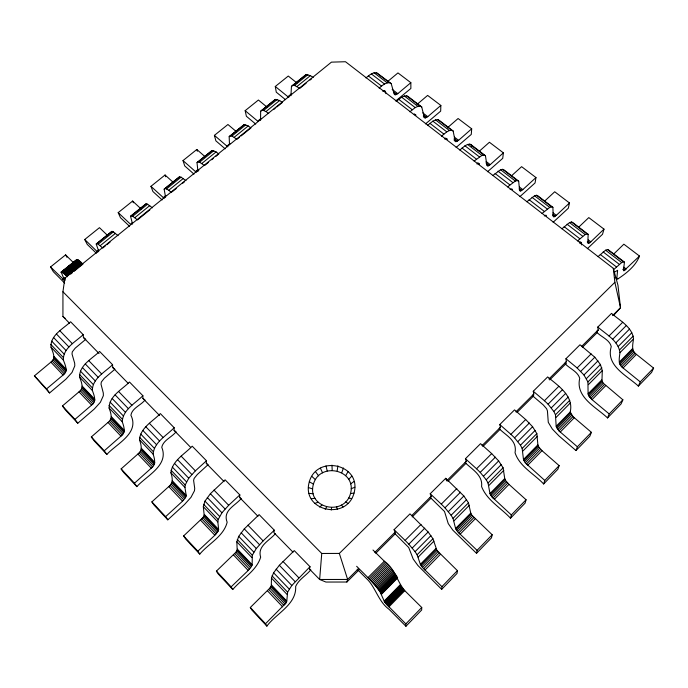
<?xml version="1.0" encoding="UTF-8"?>
<svg xmlns="http://www.w3.org/2000/svg" width="688" height="688" viewBox="0 0 688 688"><rect width="100%" height="100%" fill="white"/><g stroke="black" fill="none" stroke-linecap="round" stroke-linejoin="round"><path stroke-width="1.03" d="M69.454 323.179L62.935 316.497L62.935 291.764L64.853 278.15L331.435 62.144L345.496 61.731L613.309 268.337L617.962 285.279L620.516 307.691L613.619 315.431M106.864 454.433L104.241 450.803L120.968 436.149C126.153 432.769 123.943 426.586 122.275 421.804C122.627 409.816 135.476 403.254 142.872 395.712L129.499 382.029C122.12 389.451 109.194 396.013 109.082 407.993C110.759 412.766 113.279 419.035 107.999 422.458L91.323 436.94L94.024 440.664L106.864 454.433C116.289 443.898 139.87 433.414 130.901 415.217C132.07 408.053 140.98 405.258 145.013 400.029L142.923 398.447L142.872 395.712M570.232 411.974C573.955 395.798 558.08 385.736 547.665 376.929L533.269 391.248L533.819 394.026L532.426 395.686L543.296 404.957L546.625 408.767L547.424 410.882L548.276 422.329L552.309 429.002L558.991 435.943L575.976 450.545L589.883 436.183L591.388 432.322L572.958 416.593L570.232 411.974L556.179 426.259L558.948 430.869L577.378 446.787L575.976 450.545M290.929 95.709L291.463 86.361L305.997 74.665L310.4 75.628L313.195 77.503M174.09 430.378L174.159 427.721L160.347 413.591C152.925 421.271 140.189 427.859 139.501 439.847C141.143 444.637 142.966 450.692 137.892 454.028L121.122 468.906L123.616 472.415L136.86 486.622C146.277 475.907 169.291 465.432 161.757 447.286C163.245 440.131 171.931 437.172 176.068 431.823L174.09 430.378L190.567 447.26M372.982 550.022L384.334 561.21C394.989 568.503 397.028 581.549 404.776 590.682L421.735 607.478L421.684 609.989L405.929 626.269L389.141 609.387C378.933 602 376.224 589.427 368.398 580.466L357.184 569.217M416.997 104.447L427.626 95.408L440.853 105.445L440.673 111.138L425.562 123.874M607.538 417.934L609.19 413.935L592.033 399.642L588.782 395.918L588.094 393.82L587.922 381.935L583.949 374.977L577.12 367.96L565.94 358.749L579.993 344.774L594.81 357.21L600.4 364.485L602.292 370.583L601.957 380.834L603.316 383.25L622.872 399.814L621.109 403.908L607.538 417.934C596.487 407.339 575.228 397.354 579.726 378.34C577.731 371.296 569.303 368.544 564.831 363.41L566.379 361.604L565.94 358.749M266.875 626.132L265.508 623.767L285.993 602.92L286.776 601.106L287.61 592.153L291.807 585.488L310.013 566.714L294.258 550.589L279.345 565.278L273.609 572.777L271.476 578.101L271.287 585.806L269.868 588.12L250.32 607.478L251.808 609.964L266.875 626.132C275.914 613.601 296.752 604.554 295.659 586.468C298.661 579.494 306.186 575.581 310.804 569.819L309.428 569.028L310.013 566.714M136.86 486.622L134.452 483.208L151.274 468.15C156.236 464.856 154.731 458.905 153.114 454.114C154.069 442.117 166.702 435.504 174.159 427.721M76.617 260.356C77.675 257.957 81.545 263.237 82.956 264.106L73.917 271.433M215.636 156.572L218.81 154L216.101 151.919L212.119 150.474L197.009 162.635L197.92 171.088M206.28 463.351L208.111 464.649L197.318 474.488L194.162 478.375L193.603 480.387L194.713 488.385L194.455 490.793L190.98 497.338L184.565 504.459L167.803 519.827L154.146 505.173L151.876 501.887L168.749 486.588C173.574 483.354 172.473 477.541 170.899 472.742C172.206 460.762 184.711 454.106 192.201 446.177L206.46 460.762L206.28 463.351L224.099 481.609M581.403 244.902L581.446 242.391L579.485 243.096M447.303 127.891L458.096 118.517L471.693 128.819L471.271 134.418L456.135 147.464M638.352 386.097L640.244 381.874L623.07 367.977C617.661 364.606 619.286 357.941 619.965 352.686C618.443 340.655 605.947 334.291 597.829 327.032L611.537 313.393C619.647 320.548 632.255 326.877 633.536 338.926C632.814 344.189 630.922 350.966 636.417 354.354L653.6 368.089L651.605 372.397L638.352 386.097C627.189 375.665 605.38 365.853 611.254 346.589C609.559 339.476 600.865 336.939 596.462 331.908L598.147 329.965L597.829 327.032M62.935 291.764L321.743 553.47L319.645 579.485L325.931 582.048L346.89 582.022L359.041 569.913M441.679 589.332L441.92 586.649L457.408 570.653L436.932 550.434L432.941 538.747L428.142 531.987L409.988 513.867L394.061 529.708L395.144 532.125L394.439 533.123L408.724 547.528L413.196 559.026L417.934 565.527L441.679 589.332L457.03 573.465L457.408 570.653M167.803 519.827L165.636 516.654L182.552 501.165L185.648 497.347L186.19 495.394L184.952 487.465L185.184 484.997L188.736 478.212L195.375 470.85L206.46 460.762M239.527 497.407L241.221 498.551C235.081 505.912 222.482 510.444 227.152 522.226C223.712 536.348 208.49 543.718 199.761 554.115L185.657 538.979L183.627 535.943L202.917 517.617L204.198 515.278L203.321 506.712L204.972 501.131L210.373 493.726L225.096 479.828L239.837 494.913L239.527 497.407L257.974 516.31M479.364 151.171L489.417 142.261L503.392 152.856L502.73 158.343L487.568 171.716M241.084 135.949L250.948 127.951L248.213 125.938L244.085 124.666L229.164 136.663L229.491 144.42M199.761 554.115L197.843 551.191L214.845 535.255L218.01 531.394L218.621 529.485L217.847 521.925L218.191 519.535L221.949 512.775L228.683 505.284L239.837 494.913M350.502 493.554C357.115 469.706 319.834 461.261 313.427 484.137C306.401 508.226 344.301 516.851 350.502 493.554L354.036 493.081C361.957 464.348 317.082 454.218 309.325 481.738C300.802 510.814 346.58 521.203 354.036 493.081M337.146 470.919L337.911 465.828M331.238 510.075L331.607 507.624M511.537 175.801L521.607 166.668L535.978 177.564L535.058 182.948L519.887 196.656M275.432 533.596C269.73 540.501 257.028 545.954 260.666 557.177C256.383 571.169 241.686 578.883 232.768 589.53L218.191 573.895L216.419 571.117L235.846 552.292L237.197 549.961L236.835 541.809L238.71 536.356L244.274 528.9L259.101 514.615L274.331 530.207L273.893 532.615L293.002 552.189M476.517 553.324L477.076 550.348L492.178 534.757L471.71 515.054L470.747 513.102L468.459 502.816L463.858 495.996L445.729 478.315L430.206 493.76L431.152 496.28L430.249 497.45L444.525 511.511L448.232 523.568L452.79 530.121L476.517 553.324L491.49 537.853L492.178 534.757M276.774 107.027L282.407 102.46L279.638 100.517L275.363 99.399L260.64 111.25L260.571 120.305M232.768 589.53L231.116 586.881L248.205 570.481L251.447 566.568L252.135 564.702L252.315 555.233L256.289 548.517L263.126 540.897L274.331 530.207M544.629 201.128L554.717 191.771L569.501 202.986L568.314 208.24L553.126 222.301M510.496 518.21L511.347 514.959L526.071 499.755L508.974 484.378L505.611 480.551L504.734 478.556L503.083 467.78L498.662 460.926L491.688 453.598L480.559 443.665L465.432 458.724L466.24 461.33L465.165 462.671C471.985 469.405 483.028 475.107 481.591 486.554C486.829 500.245 500.984 507.907 510.496 518.21L525.099 503.126L526.071 499.755M83.429 337.498L85.751 339.33L75.198 348.154L72.292 351.86L72.016 354.002L74.674 363.204L74.803 365.853L71.991 372.483L65.936 379.165L49.57 392.96L34.4 375.889L50.878 362.155C56.502 358.534 52.675 351.929 51.015 347.165C50.104 335.262 63.296 328.718 70.615 321.786L83.188 334.652L83.429 337.498L99.046 353.503M49.57 392.96L46.56 388.926L63.072 375.037C68.637 371.46 65.085 364.915 63.416 360.151C62.72 348.231 75.861 341.687 83.188 334.652M578.685 227.195L588.79 217.597L604.004 229.138L602.525 234.273L587.328 248.695M346.89 582.022L347.638 579.451L358.19 568.933M114.93 369.215L104.309 378.271L101.351 382.021L101.007 384.136L103.312 393.072L103.355 395.66L100.388 402.282L94.247 409.068L77.778 423.232L65.334 409.867L62.427 405.946L79 391.85C84.469 388.324 81.279 381.874 79.602 377.11C79.18 365.156 92.261 358.62 99.597 351.439L112.565 364.709L112.712 367.504L128.123 383.285M77.778 423.232L74.958 419.388L91.581 405.129C96.965 401.646 94.067 395.273 92.39 390.5C92.201 378.538 105.212 371.993 112.565 364.709M543.64 483.965L544.776 480.448L559.138 465.621L542.006 450.674L538.695 446.89L537.887 444.852L536.838 433.629L532.598 426.723L525.675 419.525L514.529 409.885L499.772 424.556L500.451 427.257L499.213 428.762C506.617 435.968 517.307 440.526 515.045 452.738C519.543 466.627 534.241 473.903 543.64 483.965L557.891 469.242L559.138 465.621M613.567 254.19L623.853 244.188L639.513 256.065C635.824 265.8 626.441 273.317 617.781 278.975L615.141 277.47M341.738 472.725L343.45 467.995M73.186 262.386L65.592 254.878L50.542 266.961L64.767 280.764L61.18 272.13L76.66 259.634M345.677 475.623L348.197 471.486M325.175 509.326L326.594 507.004M348.696 479.433L351.835 476.062M405.929 626.269L405.843 623.896L421.735 607.478M577.378 446.787L591.388 432.322M609.19 413.935L622.872 399.814M640.244 381.874L653.6 368.089M405.843 623.896L386.389 604.159L402.274 587.982M441.92 586.649L422.432 567.454L437.912 551.69M477.076 550.348L457.563 531.686L472.656 516.31M511.347 514.959L491.817 496.796L506.531 481.815M544.776 480.448L525.228 462.775L539.59 448.155M557.822 429.579L571.84 415.311M589.642 397.182L603.316 383.25M620.696 365.552L634.052 351.955M386.983 604.829L402.858 588.653M387.602 605.517L403.478 589.341M423.619 568.804L439.09 553.032M458.733 533.011L473.817 517.634M492.969 498.112L507.684 483.122M526.372 464.082L540.716 449.445M558.948 430.869L572.958 416.593M590.751 398.455L604.425 384.523M621.797 366.816L635.144 353.202M388.247 606.205L404.114 590.02M388.901 606.876L404.776 590.682M424.917 570.128L440.389 554.347M460.031 534.309L475.116 518.924M494.268 499.385L508.974 484.378M527.653 465.32L542.006 450.674M560.23 432.081L574.239 417.788M592.033 399.642L605.698 385.693M623.07 367.977L636.417 354.354M386.389 604.159L384.196 601.071L400.132 584.877M422.432 567.454L420.359 564.315L435.891 548.534M457.563 531.686L455.602 528.487L470.747 513.102M491.817 496.796L489.968 493.563L504.734 478.556M525.228 462.775L523.482 459.498L537.887 444.852M588.094 393.82L601.811 379.879M619.243 362.163L632.642 348.541M384.368 601.415L400.287 585.23M384.618 601.845L400.536 585.66M420.729 565.123L436.244 549.351M455.929 529.33L471.048 513.953M490.252 494.431L505.001 479.433M523.723 460.392L538.111 445.764M556.386 427.179L570.421 412.903M588.257 394.774L601.957 380.834M619.372 363.135L632.754 349.521M384.962 602.335L400.863 586.159M385.375 602.894L401.267 586.726M421.443 566.198L436.932 550.434M456.6 530.422L471.71 515.054M490.888 495.541L505.611 480.551M524.325 461.51L538.695 446.89M556.945 428.323L570.971 414.047M588.782 395.918L602.473 381.995M619.871 364.296L633.235 350.691M385.856 603.505L401.74 587.337M384.196 601.071L380.043 591.775L396.305 575.331M420.359 564.315L417.109 554.769L432.941 538.747M455.602 528.487L453.031 518.425L468.459 502.816M489.968 493.563L488.041 483.002L503.083 467.78M523.482 459.498L522.166 448.464L536.838 433.629M556.179 426.259L555.457 414.787L569.759 400.313M587.922 381.935L601.871 367.813M619.604 349.882L633.218 336.097M380.516 592.514L396.752 576.071M380.903 593.185L397.131 576.759M381.221 593.778L397.432 577.37M381.462 594.303L397.647 577.903M418.192 557.091L433.956 541.112M453.977 520.833L469.345 505.267M488.858 485.504L503.84 470.325M522.863 451.053L537.474 436.244M556.033 417.453L570.283 403.013M588.386 384.669L602.292 370.583M619.965 352.686L633.536 338.926M380.043 591.775L375.846 586.236L392.186 569.767M376.689 587.26L393.02 570.791M377.48 588.257L393.794 571.788M417.109 554.769L415.07 551.664L430.946 535.625M453.031 518.425L451.104 515.269L466.576 499.634M488.041 483.002L486.227 479.794L501.303 464.563M522.166 448.464L520.455 445.222L535.161 430.37M555.457 414.787L553.84 411.501L568.185 397.019M586.4 378.615L600.4 364.485M618.177 346.528L631.833 332.734M378.219 589.212L394.516 572.743M378.89 590.123L395.179 573.663M379.501 590.975L395.772 574.523M415.07 551.664L408.801 544.156L424.745 528.135M451.104 515.269L444.973 507.804L460.504 492.195M486.227 479.794L480.224 472.381L495.36 457.159M520.455 445.222L514.581 437.843L529.347 423.008M553.84 411.501L548.087 404.174L562.483 389.7M580.767 371.331L594.81 357.21M612.655 339.279L626.364 325.501M375.846 586.236L372.07 581.919L388.436 565.467M373.068 583.011L389.425 566.551M374.031 584.103L390.38 567.643M374.96 585.178L391.3 568.709M412.224 548.026L428.142 531.987M448.344 511.623L463.858 495.996M483.544 476.156L498.662 460.926M517.858 441.584L532.598 426.723M551.312 407.864L565.691 393.381M583.949 374.977L597.975 360.847M615.794 342.891L629.486 329.096M372.07 581.919L367.96 577.619L384.334 561.21M394.061 529.708L405.103 540.39L421.047 524.402M430.206 493.76L441.283 504.123L456.815 488.549M465.432 458.724L476.543 468.777L491.688 453.598M499.772 424.556L510.909 434.326L525.675 419.525M533.269 391.248L544.423 400.734L558.828 386.295M577.12 367.96L591.164 353.881M609.018 335.993L622.726 322.242M369 578.668L385.366 562.242M370.032 579.735L386.407 563.309M371.064 580.827L387.43 564.384M374.788 552.412L395.144 532.125M411.759 515.587L431.152 496.28M446.607 480.878L466.24 461.33M482.047 445.583L500.451 427.257M515.897 411.871L533.819 394.026M548.921 378.993L566.379 361.604M581.85 346.193L598.147 329.965M612.535 315.637L620.516 307.691L614.883 282.304L613.309 268.337M596.462 331.908L597.975 330.403M375.751 553.255L395.497 533.578M412.207 516.929L431.195 498M447.905 481.351L466.137 463.187M482.847 446.529L500.322 429.123M517.032 412.465L533.742 395.815M549.695 379.922L566.405 363.264M582.349 347.371L597.545 332.235M598.001 256.641L605.578 250.217L607.401 249.512L608.441 249.856L624.463 262.119L623.448 270.307L623.844 270.848L639.513 256.065M321.743 553.47L339.339 553.419L614.883 282.304M613.395 269.834L621.694 262.567L623.474 261.818L624.463 262.119M561.898 228.786L569.544 222.594L571.444 221.992L572.605 222.422L588.154 234.324L587.81 242.898L588.292 243.5L590.786 241.823L604.004 229.138M577.559 240.869L585.178 234.574L587.045 233.929L588.154 234.324M526.853 201.756L534.559 195.788L536.545 195.272L537.81 195.796L552.903 207.346L553.195 216.281L553.754 216.935L556.3 215.353L569.501 202.986M542.058 213.478L549.738 207.415L551.69 206.864L552.903 207.346M492.84 175.509L500.597 169.755L502.661 169.334L504.02 169.936L518.683 181.159L519.569 190.421L520.205 191.135L522.803 189.63L535.978 177.564M507.598 186.895L515.338 181.047L517.359 180.591L518.683 181.159M614.728 272.001L617.618 270.281L616.783 278.743M459.799 150.018L464.968 145.813L467.608 144.463L469.741 144.127L471.194 144.807L485.444 155.712L486.889 165.283L487.603 166.057L490.234 164.63L503.392 152.856M474.135 161.078L481.918 155.436L484.025 155.067L485.444 155.712M427.497 125.422L432.864 121.157L435.538 119.893L437.74 119.635L439.288 120.391L453.134 130.987L455.112 140.851L455.895 141.668L458.569 140.326L471.693 128.819M441.429 136.172L446.796 131.855L449.453 130.557L451.629 130.264L453.134 130.987M396.288 101.342L401.654 97.197L404.372 96.002L406.634 95.813L408.259 96.638L421.727 106.95L424.204 117.08L425.046 117.94L427.764 116.676L440.853 105.445M409.833 111.8L415.199 107.595L417.9 106.373L420.136 106.158L421.727 106.95M365.947 77.925C368.957 75.491 372.208 72.386 376.379 72.653L391.18 83.575L394.138 93.955L395.041 94.858L397.784 93.663L410.839 82.689L397.965 72.919L387.37 81.752M379.114 88.09C382.132 85.647 385.349 82.517 389.511 82.706L391.18 83.575M70.632 274.099L72.274 272.766M105.212 246.063L102.804 248.024L98.152 244.171L96.784 243.604L96.217 244.016L98.745 251.318M106.821 244.765L110.037 242.159M149.907 209.84L137.471 219.919L132.715 216.247L131.245 215.774L130.557 216.29L132.552 224.073M172.181 191.789L176.24 188.503M182.724 183.24L184.35 181.933M208.498 162.359L204.534 165.567L199.572 162.222L197.92 161.938L197.009 162.635M211.672 159.779L213.263 158.498M239.441 137.273L236.973 139.277L231.925 136.078L230.179 135.889L229.164 136.663M273.549 109.633L275.166 108.326M306.1 83.248L299.805 88.356L294.576 85.45L292.675 85.424L291.463 86.361M310.039 80.057L311.621 78.776M63.52 279.964L65.111 278.674M197.172 171.639L198.798 170.314M319.576 507.073L321.95 505.138M61.18 272.13L62.083 272.267L77.624 259.72M62.083 272.267L78.011 259.926M98.152 244.171L113.365 231.873L118.069 235.649M132.715 216.247L147.593 204.224L152.401 207.828M165.593 197.293L164.148 189.166L164.948 188.564L166.505 188.933L181.064 177.177L185.966 180.617M199.572 162.222L213.813 150.715M231.925 136.078L245.857 124.82M260.64 111.25L261.758 110.381L263.581 110.493L277.221 99.476M294.576 85.45L307.932 74.657M62.462 272.491L62.9 272.792L78.466 260.219M62.9 272.792L63.399 273.162L78.974 260.571M63.399 273.162L63.95 273.609L79.533 261.001M63.95 273.609L64.543 274.116L80.135 261.5M100.216 245.676L115.464 233.344M134.839 217.666L149.752 205.6M166.505 188.933L168.706 190.266L183.292 178.467M201.833 163.46L216.101 151.919M234.247 137.239L248.213 125.938M263.581 110.493L265.972 111.576L279.638 100.517M297.018 86.456L310.4 75.628M64.543 274.116L65.188 274.684L80.788 262.068M65.188 274.684L65.867 275.32L81.476 262.687M62.642 279.122L64.233 277.84M65.867 275.32L66.59 276.017L82.199 263.366M107.87 235.735L99.459 227.676L84.736 239.501L96.931 251.352L98.565 250.028M132.079 222.886L130.471 224.185L118.198 212.635L132.612 201.059L141.074 208.911M173.565 182.655L165.06 175.001L150.947 186.328L163.297 197.594L165.791 195.573M204.603 156.279L196.828 149.485L183.008 160.579L195.426 171.561L197.869 169.583M236.543 131.786L227.934 124.502L214.407 135.364L226.894 146.08L230.084 143.5M261.019 118.431L257.699 121.122L245.16 110.673L258.413 100.027L267.056 107.139M296.949 82.981L288.272 76.05L275.286 86.482L287.876 96.673L291.136 94.041M63.107 279.577L64.689 278.287M61.112 272.285L77.013 259.522M96.217 244.016L111.955 231.349L113.365 231.873M130.557 216.29L146.08 203.794L147.593 204.224M164.148 189.166L179.465 176.842L181.064 177.177M63.554 270.547L76.566 260.038M96.784 243.604L111.955 231.349M131.245 215.774L146.08 203.794M164.948 188.564L179.465 176.842M197.92 161.938L212.119 150.474M230.179 135.889L244.085 124.666M261.758 110.381L275.363 99.399M292.675 85.424L305.997 74.665M61.757 272.121L77.288 259.582M63.623 270.848L69.307 266.256M395.798 100.904L410.874 88.468L410.839 82.689M350.579 483.888L354.114 481.437M544.294 215.929L545.894 215.163L546.487 215.843M510.126 189.553L511.769 188.856L512.44 189.587M476.93 163.942L478.616 163.297L479.364 164.088L477.696 162.798M444.68 139.045L446.409 138.46L447.217 139.303L445.6 138.047M382.838 91.306L385.228 91.134L386.037 93.654M314.812 503.47L318.002 502.163M351.198 488.704L354.87 487.233M311.217 498.791L315.018 498.284M414.288 114.406L415.965 115.206L414.288 113.907M309.024 493.356L313.195 493.778M348.524 498.086L351.663 498.559M308.387 487.534L312.653 488.953M345.41 502.008L347.904 503.289M309.325 481.738L313.427 484.137M287.876 96.673L288.84 97.343M265.972 111.576L268.724 113.546M226.894 146.08L227.831 146.793M376.379 72.653L389.511 82.706M406.634 95.813L420.136 106.158M437.74 119.635L451.629 130.264M469.741 144.127L484.025 155.067M502.661 169.334L517.359 180.591M536.545 195.272L551.69 206.864M571.444 221.992L587.045 233.929M607.401 249.512L623.474 261.818M374.057 72.773L387.215 82.852M404.372 96.002L417.9 106.373M435.538 119.893L449.453 130.557M467.608 144.463L481.918 155.436M500.597 169.755L515.338 181.047M534.559 195.788L549.738 207.415M569.544 222.594L585.178 234.574M605.578 250.217L621.694 262.567M392.16 89.345L397.784 93.663M422.81 112.875L427.764 116.676M454.321 137.067L458.569 140.326M486.132 161.482L490.234 164.63M519.423 187.041L522.803 189.63M553.023 212.833L556.3 215.353M588.249 239.871L590.786 241.823M623.81 267.176L626.286 269.068M371.314 73.891L384.48 84.005M401.654 97.197L415.199 107.595M432.864 121.157L446.796 131.855M464.968 145.813L479.304 156.821M498 171.174L512.758 182.509M532.013 197.293L547.209 208.963M567.041 224.193L582.693 236.216M603.135 251.911L619.269 264.304M393.553 91.917L396.77 94.385M423.447 114.879L426.749 117.424M454.166 138.486L457.563 141.092M485.943 162.901L489.228 165.421M519.259 188.503L521.796 190.447M552.842 214.303L555.302 216.195M588.102 241.393L589.788 242.692M623.646 268.707L625.297 269.971M394.224 93.559L395.832 94.798M423.344 115.945L425.82 117.854M454.097 139.595L456.643 141.547M486.683 164.647L488.325 165.911M519.216 189.664L520.911 190.963M552.791 215.473L554.433 216.737M587.242 241.961L588.937 243.268M622.812 269.309L624.463 270.582M423.395 116.668L425.046 117.94M454.192 140.361L455.895 141.668M368.355 75.938L381.53 86.077M398.713 99.304L412.258 109.736M429.923 123.333L443.855 134.065M462.035 148.058L476.371 159.091M495.076 173.496L509.834 184.857M529.098 199.692L544.303 211.397M564.143 226.67L579.803 238.727M600.254 254.465L616.396 266.901M383.938 90.506L385.564 91.762M579.924 241.626L581.549 242.881M112.712 367.504L114.191 368.639M616.138 277.703L617.781 278.975M195.426 171.561L196.355 172.301M285.46 99.64L276.284 92.192L275.286 86.482M168.706 190.266L171.372 192.442M62.935 316.497L65.334 318.475M163.297 197.594L164.208 198.35M255.738 124.072L246.39 116.272L245.16 110.673M225.182 148.84L215.877 140.842L214.407 135.364M193.982 174.124L184.728 165.928L183.008 160.579M311.767 476.345L315.448 479.656M96.931 251.352L97.816 252.161M162.127 199.941L152.925 191.539L150.947 186.328M544.423 400.734L548.087 404.174M129.585 226.318L120.443 217.692L118.198 212.635M510.909 434.326L514.581 437.843M96.346 253.261L87.256 244.412L84.736 239.501M476.543 468.777L480.224 472.381M66.59 276.017L67.347 276.757M441.283 504.123L444.973 507.804M356.633 566.284L367.96 577.619M64.638 283.06L53.354 271.717L50.542 266.961M405.103 540.39L408.801 544.156M142.923 398.447L159.607 415.535M309.428 569.028L319.645 579.485L347.638 579.451L339.339 553.419M59.804 330.704L72.352 343.673M88.726 360.607L101.669 373.98M118.56 391.446L131.907 405.241M149.348 423.275L163.133 437.516M181.133 456.135L195.375 470.85M213.977 490.08L228.683 505.284M247.921 525.168L263.126 540.897M283.017 561.46L298.755 577.722M56.382 333.972L68.912 346.967M85.269 363.943L98.186 377.342M115.068 394.852L128.398 408.681M145.822 426.758L159.582 441.034M177.573 459.696L191.789 474.445M210.373 493.726L225.071 508.965M244.274 528.9L259.471 544.664M279.345 565.278L295.066 581.584M53.595 337.541L66.1 350.562M82.431 367.555L95.322 380.98M112.17 398.507L125.474 412.361M142.863 430.456L156.597 444.758M174.546 463.437L188.736 478.212M207.286 497.51L221.949 512.775M241.118 532.736L256.289 548.517M276.112 569.157L291.807 585.488M51.686 341.128L64.165 354.148M80.444 371.142L93.31 384.575M110.106 402.11L123.384 415.965M140.722 434.059L154.422 448.37M172.327 467.057L186.474 481.824M204.972 501.131L219.592 516.396M238.71 536.356L253.829 552.137M273.609 572.777L289.252 589.109M50.809 344.421L63.244 357.433M79.481 374.418L92.304 387.834M109.057 405.361L122.283 419.198M139.569 437.284L153.226 451.569M171.071 470.239L185.184 484.997M203.614 504.287L218.191 519.535M237.248 539.461L252.315 555.233M272.018 575.847L287.61 592.153M51.015 347.165L63.416 360.151M79.602 377.11L92.39 390.5M109.082 407.993L122.275 421.804M139.501 439.847L153.114 454.114M170.899 472.742L184.952 487.465M203.321 506.712L217.847 521.925M236.835 541.809L251.842 557.538M271.476 578.101L287.008 594.372M53.948 356.436L66.203 369.31M82.19 386.114L94.824 399.384M111.31 416.713L124.33 430.396M141.332 448.266L154.774 462.379M172.318 480.826L186.19 495.394M204.302 514.435L218.621 529.485M237.343 549.153L252.135 564.702M271.476 585.024L286.776 601.106M54.017 357.382L66.254 370.256M82.233 387.052L94.849 400.313M111.318 417.625L124.322 431.299M141.307 449.152L154.731 463.265M172.258 481.686L186.104 496.254M204.198 515.278L218.5 530.31M237.197 549.961L251.971 565.502M271.287 585.806L286.569 601.871M53.707 358.525L65.936 371.391M81.889 388.178L94.497 401.439M110.949 418.751L123.935 432.417M140.902 450.27L154.31 464.374M171.819 482.795L185.648 497.347M203.725 516.361L218.01 531.394M236.681 551.036L251.447 566.568M270.737 586.864L285.993 602.92M53.045 359.772L65.257 372.638M81.201 389.425L93.792 402.686M110.226 419.998L123.212 433.664M140.163 451.517L153.553 465.621M171.045 484.042L184.866 498.602M202.917 517.617L217.193 532.65M235.846 552.292L250.587 567.824M269.868 588.12L285.107 604.176M52.073 361.011L64.276 373.885M80.212 390.681L92.794 403.951M109.22 421.262L122.189 434.945M139.131 452.807L152.512 466.911M169.988 485.341L183.799 499.909M201.851 518.933L216.109 533.974M234.746 553.625L249.486 569.157M268.741 589.47L283.972 605.526M50.878 362.155L63.072 375.037M79 391.85L91.581 405.129M107.999 422.458L120.968 436.149M137.892 454.028L151.274 468.15M168.749 486.588L182.552 501.165M200.586 520.205L214.845 535.255M233.473 554.924L248.205 570.481M267.46 590.803L282.691 606.876M34.4 375.889L46.56 388.926M62.427 405.946L74.958 419.388M91.323 436.94L104.241 450.803M121.122 468.906L134.452 483.208M151.876 501.887L165.636 516.654M183.627 535.943L197.843 551.191M216.419 571.117L231.116 586.881M250.32 607.478L265.508 623.767M341.351 505.035L343.011 506.944M315.543 471.719L318.57 475.812M65.592 254.878L66.934 257.286M320.393 468.167L322.595 472.862M132.612 201.059L133.317 202.762M471.194 144.807L471.865 146.449M165.06 175.001L165.679 176.756M445.729 478.315L446.314 480.026M196.828 149.485L197.361 151.283M336.647 506.944L337.318 509.258M325.992 465.922L327.239 470.996M64.853 278.15L64.99 280.214M331.96 465.122L332.201 470.334"/></g></svg>
